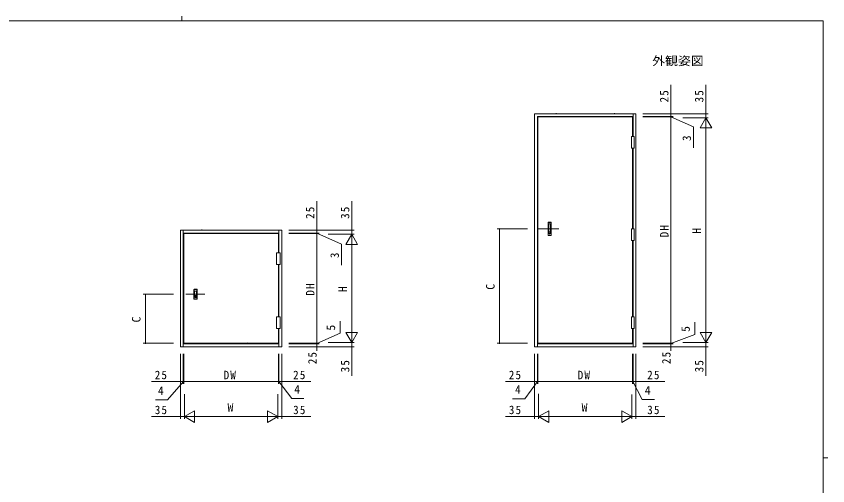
# Model space of a CAD drawing. Units: millimetres on the paper. Extents: x -297 to 270, y -210 to 193.
# Drawn here: x -91 to 257, y -8.5 to 193 of the extents above; entities that cross this region are included whole.
import ezdxf
from ezdxf.enums import TextEntityAlignment as Align

# ---------------------------------------------------------------- set-up
doc = ezdxf.new("R2010")
doc.units = ezdxf.units.MM
doc.linetypes.add('CHAIN2', pattern=[12, 9, -1, 1, -1])
doc.linetypes.add('DASHED3', pattern=[4, 3, -1])
for name, color, linetype, lineweight in [('0-1_USER1', 7, 'Continuous', 9), ('0-6_YKK_13', 4, 'Continuous', 9), ('0-7_YKK_D', 6, 'Continuous', 9)]:
    doc.layers.add(name, color=color, linetype=linetype, lineweight=lineweight)
doc.layers.add('0-2_YKK_ZWAK', color=7, linetype='Continuous')
doc.styles.add('ＭＳ ゴシック', font='')
doc.styles.get('ＭＳ ゴシック').set_extended_font_data('MS Gothic')

msp = doc.modelspace()

# ---------------------------------------------------------------- linework, layer by layer
at = {"layer": '0-1_USER1'}
for p, q in [((-19.99, 193), (-19.99, 191)), ((255, 191), (-295, 191)), ((255, 191), (255, -184)), ((255, 3.5), (257, 3.5))]:
    msp.add_line(p, q, dxfattribs=at)
at = {"layer": '0-6_YKK_13'}
for p, q in [((131.235, 151.18), (131.235, 51.18)), ((174.735, 151.18), (131.235, 151.18)), ((132.485, 51.18), (132.485, 149.93)), ((132.485, 149.93), (173.485, 149.93)), ((132.685, 52.68), (132.685, 149.78)), ((132.685, 149.78), (173.285, 149.78)), ((173.285, 149.78), (173.285, 141.43)), ((173.485, 141.43), (173.485, 151.18)), ((174.735, 51.18), (174.735, 151.18)), ((174.735, 149.43), (174.685, 149.43)), ((172.785, 141.43), (173.985, 141.43)), ((172.785, 141.43), (172.785, 136.43)), ((173.985, 141.43), (173.985, 136.43)), ((172.785, 136.43), (173.985, 136.43)), ((173.285, 136.43), (173.285, 101.728)), ((173.485, 101.728), (173.485, 136.43)), ((137.06, 104.503), (137.06, 98.953)), ((137.135, 98.978), (137.135, 104.478)), ((138.31, 104.603), (137.16, 104.603)), ((137.185, 104.528), (138.285, 104.528)), ((138.335, 98.978), (138.335, 104.478)), ((138.41, 98.953), (138.41, 104.503)), ((-20.607, 101.18), (-20.607, 51.18)), ((22.893, 101.18), (-20.607, 101.18)), ((-19.357, 51.18), (-19.357, 101.18)), ((21.643, 91.43), (21.643, 101.18)), ((22.893, 51.18), (22.893, 101.18)), ((137.335, 103.878), (138.135, 103.878)), ((137.335, 103.878), (137.335, 100.878)), ((138.135, 103.878), (138.135, 100.878)), ((172.785, 101.728), (173.985, 101.728)), ((172.785, 96.728), (172.785, 101.728)), ((-19.357, 99.93), (21.643, 99.93)), ((-19.157, 52.68), (-19.157, 99.78)), ((-19.157, 99.78), (21.443, 99.78)), ((21.443, 99.78), (21.443, 91.43)), ((22.893, 99.43), (22.843, 99.43)), ((137.16, 98.853), (138.31, 98.853)), ((137.185, 98.928), (138.285, 98.928)), ((137.91, 100.328), (137.56, 100.328)), ((137.91, 100.278), (137.56, 100.278)), ((137.56, 99.828), (137.91, 99.828)), ((137.56, 99.778), (137.91, 99.778)), ((173.285, 96.728), (173.285, 63.93)), ((173.485, 63.93), (173.485, 96.728)), ((20.643, 91.43), (22.143, 91.43)), ((22.143, 91.43), (22.143, 86.43)), ((21.443, 86.43), (21.443, 63.93)), ((21.643, 63.93), (21.643, 86.43)), ((-14.782, 75.705), (-14.782, 71.655)), ((-14.707, 71.68), (-14.707, 75.68)), ((-13.532, 75.805), (-14.682, 75.805)), ((-14.657, 75.73), (-13.557, 75.73)), ((-14.507, 75.08), (-14.507, 73.58)), ((-14.507, 75.08), (-13.707, 75.08)), ((-13.707, 75.08), (-13.707, 73.58)), ((-13.507, 71.68), (-13.507, 75.68)), ((-13.432, 71.655), (-13.432, 75.705)), ((-14.682, 71.555), (-13.532, 71.555)), ((-14.657, 71.63), (-13.557, 71.63)), ((-13.932, 73.03), (-14.282, 73.03)), ((-13.932, 72.98), (-14.282, 72.98)), ((-14.282, 72.53), (-13.932, 72.53)), ((-14.282, 72.48), (-13.932, 72.48)), ((20.643, 63.93), (22.143, 63.93)), ((20.643, 63.93), (20.643, 58.93)), ((22.143, 63.93), (22.143, 58.93)), ((172.785, 63.93), (173.985, 63.93)), ((172.785, 63.93), (172.785, 58.93)), ((173.985, 63.93), (173.985, 58.93)), ((20.643, 58.93), (22.143, 58.93)), ((21.443, 58.93), (21.443, 52.68)), ((21.643, 51.18), (21.643, 58.93)), ((172.785, 58.93), (173.985, 58.93)), ((173.285, 58.93), (173.285, 52.68)), ((173.485, 51.18), (173.485, 58.93)), ((-19.357, 52.43), (21.643, 52.43)), ((-19.157, 52.68), (21.443, 52.68)), ((8.181, 52.93), (8.131, 52.93)), ((21.643, 52.93), (21.593, 52.93)), ((132.485, 52.43), (173.485, 52.43)), ((132.685, 52.68), (173.285, 52.68)), ((174.735, 52.93), (174.685, 52.93)), ((-20.607, 51.18), (22.893, 51.18)), ((-18.857, 51.18), (-18.857, 51.23)), ((21.143, 51.18), (21.143, 51.23)), ((131.235, 51.18), (174.735, 51.18)), ((132.985, 51.18), (132.985, 51.23)), ((172.985, 51.18), (172.985, 51.23))]:
    msp.add_line(p, q, dxfattribs=at)
at = {"layer": '0-6_YKK_13', "linetype": 'CHAIN2'}
for p, q in [((140.485, 151.18), (140.485, 151.438)), ((165.485, 151.18), (165.485, 151.346)), ((-11.357, 101.18), (-11.357, 101.438)), ((132.685, 101.728), (142.68, 101.728)), ((-18.207, 73.68), (-10.151, 73.68))]:
    msp.add_line(p, q, dxfattribs=at)
at = {"layer": '0-6_YKK_13', "linetype": 'DASHED3'}
for p, q in [((174.735, 148.53), (174.753, 148.53)), ((131.235, 141.93), (131.225, 141.93)), ((-20.607, 91.93), (-20.617, 91.93)), ((-20.607, 60.43), (-20.611, 60.43)), ((131.235, 60.43), (131.231, 60.43)), ((-17.607, 52.68), (-17.607, 52.672)), ((19.893, 52.43), (19.893, 52.418)), ((133.935, 52.68), (133.935, 52.672)), ((172.035, 52.43), (172.035, 52.418)), ((174.735, 54.18), (174.747, 54.18))]:
    msp.add_line(p, q, dxfattribs=at)
at = {"layer": '0-6_YKK_13'}
for points in [[(172.785, 96.728), (173.985, 96.728), (173.985, 101.728)], [(20.643, 91.43), (20.643, 86.43), (22.143, 86.43)]]:
    msp.add_lwpolyline(points, dxfattribs=at)
for centre in [(137.735, 99.565), (-14.107, 72.268)]:
    msp.add_circle(centre, 0.0875, dxfattribs=at)
for centre, radius, start, end in [((137.16, 104.503), 0.1, 90, 180), ((137.185, 104.478), 0.05, 90, 180), ((138.285, 104.478), 0.05, 0, 90), ((138.31, 104.503), 0.1, 0, 90), ((137.16, 98.953), 0.1, 180, 270), ((137.185, 98.978), 0.05, 180, 270), ((137.56, 100.053), 0.275, 90, 270), ((137.735, 100.878), 0.4, 180, 0), ((137.56, 100.053), 0.225, 90, 270), ((137.91, 100.053), 0.275, 270, 90), ((137.91, 100.053), 0.225, 270, 90), ((138.285, 98.978), 0.05, 270, 0), ((138.31, 98.953), 0.1, 270, 0), ((-14.682, 75.705), 0.1, 90, 180), ((-14.657, 75.68), 0.05, 90, 180), ((-14.107, 73.58), 0.4, 180, 0), ((-13.557, 75.68), 0.05, 0, 90), ((-13.532, 75.705), 0.1, 0, 90), ((-14.682, 71.655), 0.1, 180, 270), ((-14.657, 71.68), 0.05, 180, 270), ((-14.282, 72.755), 0.275, 90, 270), ((-14.282, 72.755), 0.225, 90, 270), ((-13.932, 72.755), 0.275, 270, 90), ((-13.932, 72.755), 0.225, 270, 90), ((-13.557, 71.68), 0.05, 270, 0), ((-13.532, 71.655), 0.1, 270, 0)]:
    msp.add_arc(centre, radius, start, end, dxfattribs=at)
at = {"layer": '0-7_YKK_D'}
for p, q in [((189.735, 151.18), (189.735, 163.62)), ((177.735, 151.18), (190.735, 151.18)), ((177.735, 151.18), (205.735, 151.18)), ((177.735, 149.93), (190.735, 149.93)), ((177.735, 149.78), (190.735, 149.78)), ((189.735, 149.93), (189.735, 151.63)), ((189.735, 149.93), (189.735, 151.18)), ((189.735, 149.93), (189.735, 149.78)), ((189.735, 149.93), (189.735, 149.78)), ((189.735, 149.93), (189.735, 148.23)), ((189.735, 149.855), (199.419, 145.497)), ((189.735, 149.78), (189.735, 148.08)), ((189.735, 149.78), (189.735, 52.68)), ((194.916, 149.43), (205.735, 149.43)), ((194.916, 149.43), (205.735, 149.43)), ((204.735, 149.43), (202.235, 145.1)), ((204.735, 149.43), (204.735, 140.77)), ((204.735, 149.43), (207.235, 145.1)), ((204.735, 149.43), (204.735, 147.73)), ((199.419, 145.497), (199.419, 136.457)), ((202.235, 145.1), (207.235, 145.1)), ((204.735, 144.43), (204.735, 57.93)), ((37.893, 101.18), (37.893, 113.62)), ((52.893, 101.18), (52.893, 113.62)), ((25.893, 101.18), (38.893, 101.18)), ((25.893, 101.18), (53.893, 101.18)), ((37.893, 99.93), (37.893, 101.63)), ((37.893, 99.93), (37.893, 101.18)), ((52.893, 99.43), (52.893, 101.18)), ((128.235, 101.728), (115.235, 101.728)), ((116.235, 101.728), (116.235, 52.68)), ((25.893, 99.93), (38.893, 99.93)), ((25.893, 99.93), (38.893, 99.93)), ((25.893, 99.78), (38.893, 99.78)), ((37.893, 99.93), (37.893, 98.23)), ((37.893, 99.93), (37.893, 99.78)), ((37.893, 99.855), (48.432, 95.234)), ((37.893, 99.78), (37.893, 52.68)), ((42.809, 99.43), (53.893, 99.43)), ((43.681, 99.43), (53.893, 99.43)), ((52.893, 99.43), (50.393, 95.1)), ((52.893, 99.43), (55.393, 95.1)), ((52.893, 99.43), (52.893, 97.73)), ((52.893, 99.43), (52.893, 90.77)), ((48.432, 95.234), (48.432, 86.194)), ((50.393, 95.1), (55.393, 95.1)), ((52.893, 94.43), (52.893, 57.93)), ((-23.607, 73.68), (-36.607, 73.68)), ((-35.607, 73.68), (-35.607, 52.68)), ((47.838, 57.011), (47.838, 62.211)), ((52.893, 52.93), (52.893, 61.59)), ((199.938, 56.453), (199.938, 61.653)), ((204.735, 52.93), (204.735, 61.59)), ((37.893, 52.555), (47.838, 57.011)), ((55.393, 57.26), (50.393, 57.26)), ((52.893, 52.93), (50.393, 57.26)), ((52.893, 52.93), (55.393, 57.26)), ((189.735, 52.555), (199.938, 56.453)), ((207.235, 57.26), (202.235, 57.26)), ((204.735, 52.93), (202.235, 57.26)), ((204.735, 52.93), (207.235, 57.26)), ((-23.607, 52.68), (-36.607, 52.68)), ((25.893, 52.68), (38.893, 52.68)), ((25.893, 52.43), (38.893, 52.43)), ((25.893, 52.43), (38.893, 52.43)), ((37.893, 52.43), (37.893, 52.68)), ((37.893, 52.43), (37.893, 50.73)), ((42.809, 52.93), (53.893, 52.93)), ((42.809, 52.93), (53.893, 52.93)), ((52.893, 52.93), (52.893, 54.63)), ((128.235, 52.68), (115.235, 52.68)), ((177.735, 52.68), (190.735, 52.68)), ((177.735, 52.43), (190.735, 52.43)), ((189.735, 52.68), (189.735, 54.38)), ((189.735, 52.68), (189.735, 52.43)), ((194.81, 52.93), (205.735, 52.93)), ((194.81, 52.93), (205.735, 52.93)), ((204.735, 52.93), (204.735, 54.63)), ((25.893, 51.18), (38.893, 51.18)), ((25.893, 51.18), (53.893, 51.18)), ((37.893, 51.18), (37.893, 49.48)), ((177.735, 51.18), (205.735, 51.18)), ((177.735, 51.18), (190.735, 51.18)), ((189.735, 51.18), (189.735, 49.48)), ((-20.607, 48.18), (-20.607, 35.18)), ((-20.607, 48.18), (-20.607, 20.18)), ((-19.357, 48.18), (-19.357, 35.18)), ((-19.357, 48.18), (-19.357, 35.18)), ((-19.157, 48.18), (-19.157, 35.18)), ((21.443, 48.18), (21.443, 35.18)), ((21.643, 48.18), (21.643, 35.18)), ((21.643, 48.18), (21.643, 35.18)), ((22.893, 48.18), (22.893, 35.18)), ((22.893, 48.18), (22.893, 20.18)), ((131.235, 48.18), (131.235, 35.18)), ((131.235, 48.18), (131.235, 20.18)), ((132.485, 48.18), (132.485, 35.18)), ((132.685, 48.18), (132.685, 35.18)), ((173.285, 48.18), (173.285, 35.18)), ((173.485, 48.18), (173.485, 35.18)), ((174.735, 48.18), (174.735, 35.18)), ((174.735, 48.18), (174.735, 20.18)), ((-20.607, 36.18), (-33.047, 36.18)), ((-19.257, 36.18), (-26.103, 28.376)), ((-19.357, 36.18), (-21.057, 36.18)), ((-19.357, 36.18), (-20.607, 36.18)), ((-19.357, 36.18), (-17.657, 36.18)), ((-19.357, 36.18), (-19.157, 36.18)), ((-19.357, 36.18), (-19.157, 36.18)), ((-19.157, 36.18), (-17.457, 36.18)), ((-19.157, 36.18), (21.443, 36.18)), ((21.643, 36.18), (19.943, 36.18)), ((21.643, 36.18), (21.443, 36.18)), ((21.543, 36.18), (27.157, 28.98)), ((21.643, 36.18), (22.893, 36.18)), ((21.643, 36.18), (23.343, 36.18)), ((22.893, 36.18), (35.333, 36.18)), ((131.235, 36.18), (118.795, 36.18)), ((132.585, 36.18), (127.034, 28.88)), ((132.485, 36.18), (130.785, 36.18)), ((132.485, 36.18), (131.235, 36.18)), ((132.485, 36.18), (134.185, 36.18)), ((132.485, 36.18), (132.685, 36.18)), ((132.685, 36.18), (173.285, 36.18)), ((173.285, 36.18), (171.585, 36.18)), ((173.485, 36.18), (171.785, 36.18)), ((173.285, 36.18), (173.485, 36.18)), ((173.285, 36.18), (173.485, 36.18)), ((173.385, 36.18), (177.479, 28.548)), ((173.485, 36.18), (174.735, 36.18)), ((173.485, 36.18), (175.185, 36.18)), ((174.735, 36.18), (187.175, 36.18)), ((-26.103, 28.376), (-31.303, 28.376)), ((-18.857, 30.864), (-18.857, 20.18)), ((-18.857, 30.864), (-18.857, 20.18)), ((21.143, 30.883), (21.143, 20.18)), ((21.143, 30.883), (21.143, 20.18)), ((27.157, 28.98), (32.357, 28.98)), ((127.034, 28.88), (121.834, 28.88)), ((132.985, 30.89), (132.985, 20.18)), ((132.985, 30.89), (132.985, 20.18)), ((172.985, 30.685), (172.985, 20.18)), ((172.985, 30.685), (172.985, 20.18)), ((177.479, 28.548), (182.679, 28.548)), ((-18.857, 21.18), (-14.527, 23.68)), ((-18.857, 21.18), (-14.527, 18.68)), ((-18.857, 21.18), (-17.157, 21.18)), ((-18.857, 21.18), (-10.197, 21.18)), ((-14.527, 18.68), (-14.527, 23.68)), ((-13.857, 21.18), (16.143, 21.18)), ((21.143, 21.18), (12.483, 21.18)), ((16.813, 23.68), (16.813, 18.68)), ((21.143, 21.18), (16.813, 23.68)), ((21.143, 21.18), (16.813, 18.68)), ((21.143, 21.18), (19.443, 21.18)), ((21.143, 21.18), (22.893, 21.18)), ((22.893, 21.18), (35.333, 21.18)), ((131.235, 21.18), (118.795, 21.18)), ((132.985, 21.18), (131.235, 21.18)), ((132.985, 21.18), (137.315, 23.68)), ((132.985, 21.18), (134.685, 21.18)), ((132.985, 21.18), (137.315, 18.68)), ((132.985, 21.18), (141.645, 21.18)), ((137.315, 18.68), (137.315, 23.68)), ((137.985, 21.18), (167.985, 21.18)), ((172.985, 21.18), (164.325, 21.18)), ((168.655, 23.68), (168.655, 18.68)), ((172.985, 21.18), (168.655, 23.68)), ((172.985, 21.18), (168.655, 18.68)), ((172.985, 21.18), (171.285, 21.18))]:
    msp.add_line(p, q, dxfattribs=at)
for points in [[(204.735, 149.43), (204.735, 151.18), (204.735, 163.62)], [(37.893, 99.93), (37.893, 99.78), (37.893, 98.08)], [(37.893, 52.43), (37.893, 52.68), (37.893, 54.38)], [(37.893, 51.18), (37.893, 52.43), (37.893, 54.13)], [(52.893, 52.93), (52.893, 51.18), (52.893, 38.74)], [(189.735, 51.18), (189.735, 52.43), (189.735, 54.13)], [(189.735, 52.68), (189.735, 52.43), (189.735, 50.73)], [(204.735, 52.93), (204.735, 51.18), (204.735, 38.74)], [(21.643, 36.18), (21.443, 36.18), (19.743, 36.18)], [(132.485, 36.18), (132.685, 36.18), (134.385, 36.18)], [(-18.857, 21.18), (-20.607, 21.18), (-33.047, 21.18)], [(172.985, 21.18), (174.735, 21.18), (187.175, 21.18)]]:
    msp.add_lwpolyline(points, dxfattribs=at)
for centre, start, end in [((189.735, 151.18), 90, 270), ((189.735, 149.93), 90, 270), ((189.735, 149.78), 90, 270), ((189.735, 149.78), 90, 270), ((189.735, 151.18), 270, 90), ((189.735, 149.93), 270, 90), ((189.735, 149.78), 270, 90), ((189.735, 149.78), 270, 90), ((204.735, 151.18), 90, 270), ((204.735, 151.18), 270, 90), ((37.893, 101.18), 90, 270), ((37.893, 101.18), 270, 90), ((52.893, 101.18), 90, 270), ((52.893, 101.18), 270, 90), ((116.235, 101.728), 90, 270), ((116.235, 101.728), 270, 90), ((37.893, 99.93), 90, 270), ((37.893, 99.93), 90, 270), ((37.893, 99.78), 90, 270), ((37.893, 99.78), 90, 270), ((37.893, 99.93), 270, 90), ((37.893, 99.93), 270, 90), ((37.893, 99.78), 270, 90), ((37.893, 99.78), 270, 90), ((-35.607, 73.68), 90, 270), ((-35.607, 73.68), 270, 90), ((-35.607, 52.68), 90, 270), ((-35.607, 52.68), 270, 90), ((37.893, 52.68), 90, 270), ((37.893, 52.68), 90, 270), ((37.893, 52.43), 90, 270), ((37.893, 52.43), 90, 270), ((37.893, 52.68), 270, 90), ((37.893, 52.68), 270, 90), ((37.893, 52.43), 270, 90), ((37.893, 52.43), 270, 90), ((116.235, 52.68), 90, 270), ((116.235, 52.68), 270, 90), ((189.735, 52.68), 90, 270), ((189.735, 52.68), 90, 270), ((189.735, 52.43), 90, 270), ((189.735, 52.43), 90, 270), ((189.735, 52.68), 270, 90), ((189.735, 52.68), 270, 90), ((189.735, 52.43), 270, 90), ((189.735, 52.43), 270, 90), ((37.893, 51.18), 90, 270), ((37.893, 51.18), 270, 90), ((52.893, 51.18), 90, 270), ((52.893, 51.18), 270, 90), ((189.735, 51.18), 90, 270), ((189.735, 51.18), 270, 90), ((204.735, 51.18), 90, 270), ((204.735, 51.18), 270, 90), ((-20.607, 36.18), 0, 180), ((-20.607, 36.18), 180, 0), ((-19.357, 36.18), 0, 180), ((-19.357, 36.18), 0, 180), ((-19.357, 36.18), 180, 0), ((-19.357, 36.18), 180, 0), ((-19.157, 36.18), 0, 180), ((-19.157, 36.18), 0, 180), ((-19.157, 36.18), 180, 0), ((-19.157, 36.18), 180, 0), ((21.443, 36.18), 0, 180), ((21.443, 36.18), 0, 180), ((21.443, 36.18), 180, 0), ((21.443, 36.18), 180, 0), ((21.643, 36.18), 0, 180), ((21.643, 36.18), 0, 180), ((21.643, 36.18), 180, 0), ((21.643, 36.18), 180, 0), ((22.893, 36.18), 0, 180), ((22.893, 36.18), 180, 0), ((131.235, 36.18), 0, 180), ((131.235, 36.18), 180, 0), ((132.485, 36.18), 0, 180), ((132.485, 36.18), 180, 0), ((132.685, 36.18), 0, 180), ((132.685, 36.18), 0, 180), ((132.685, 36.18), 180, 0), ((132.685, 36.18), 180, 0), ((173.285, 36.18), 0, 180), ((173.285, 36.18), 0, 180), ((173.285, 36.18), 180, 0), ((173.285, 36.18), 180, 0), ((173.485, 36.18), 0, 180), ((173.485, 36.18), 180, 0), ((174.735, 36.18), 0, 180), ((174.735, 36.18), 180, 0), ((-20.607, 21.18), 0, 180), ((-20.607, 21.18), 180, 0), ((22.893, 21.18), 0, 180), ((22.893, 21.18), 180, 0), ((131.235, 21.18), 0, 180), ((131.235, 21.18), 180, 0), ((174.735, 21.18), 0, 180), ((174.735, 21.18), 180, 0)]:
    msp.add_arc(centre, 0.106, start, end, dxfattribs=at)

# ---------------------------------------------------------------- texts
at = {"layer": '0-2_YKK_ZWAK', "color": 3, "style": 'ＭＳ ゴシック', "width": 1.1}
msp.add_text('外観姿図', height=3.666, dxfattribs=at).set_placement((181.744, 170.868), align=Align.BOTTOM_LEFT)
at = {"layer": '0-7_YKK_D', "color": 3, "style": 'ＭＳ ゴシック'}
for s, p in [('H', (203.735, 99.633)), ('H', (51.893, 74.633)), ('C', (115.235, 75.62)), ('C', (-36.607, 61.596)), ('5', (46.838, 58.1)), ('5', (198.938, 57.542))]:
    msp.add_text(s, height=3.666, rotation=90, dxfattribs=at).set_placement(p, align=Align.BOTTOM_LEFT)
for s, p in [('4', (-30.251, 29.376)), ('4', (28.21, 29.98)), ('4', (122.887, 29.88)), ('4', (178.531, 29.548)), ('W', (-0.392, 22.18)), ('W', (151.45, 22.18))]:
    msp.add_text(s, height=3.666, dxfattribs=at).set_placement(p, align=Align.BOTTOM_LEFT)
at = {"layer": '0-7_YKK_D', "color": 3, "char_height": 3.666, "attachment_point": 7, "rotation": 90, "style": 'ＭＳ ゴシック'}
for s, insert in [('\\T1.21;\\W0.95;25', (188.735, 156.018)), ('\\T1.21;\\W0.95;35', (203.735, 156.03)), ('\\T1.21;\\W0.95;3\\~', (198.404, 139.466)), ('\\T1.21;\\W0.95;25', (36.893, 106.018)), ('\\T1.21;\\W0.95;35', (51.893, 106.03)), ('\\T1.21;\\W0.95;DH', (188.735, 98.124)), ('\\T1.21;\\W0.95;3\\~', (47.417, 89.203)), ('\\T1.21;\\W0.95;DH', (36.893, 73.124)), ('\\T1.21;\\W0.95;25', (37.893, 43.653)), ('\\T1.21;\\W0.95;25', (189.66, 43.723)), ('\\T1.21;\\W0.95;35', (51.893, 40.19)), ('\\T1.21;\\W0.95;35', (203.735, 40.19))]:
    msp.add_mtext(s, dxfattribs=dict(at, insert=insert))
at = {"layer": '0-7_YKK_D', "color": 3, "char_height": 3.666, "attachment_point": 7, "style": 'ＭＳ ゴシック'}
for s, insert in [('\\T1.21;\\W0.95;25', (-31.609, 37.18)), ('\\T1.21;\\W0.95;DW', (-2.073, 37.18)), ('\\T1.21;\\W0.95;25', (27.731, 37.18)), ('\\T1.21;\\W0.95;25', (120.233, 37.18)), ('\\T1.21;\\W0.95;DW', (149.769, 37.18)), ('\\T1.21;\\W0.95;25', (179.573, 37.18)), ('\\T1.21;\\W0.95;35', (-31.597, 22.18)), ('\\T1.21;\\W0.95;35', (27.743, 22.18)), ('\\T1.21;\\W0.95;35', (120.245, 22.18)), ('\\T1.21;\\W0.95;35', (179.585, 22.18))]:
    msp.add_mtext(s, dxfattribs=dict(at, insert=insert))

doc.saveas('drawing.dxf')
